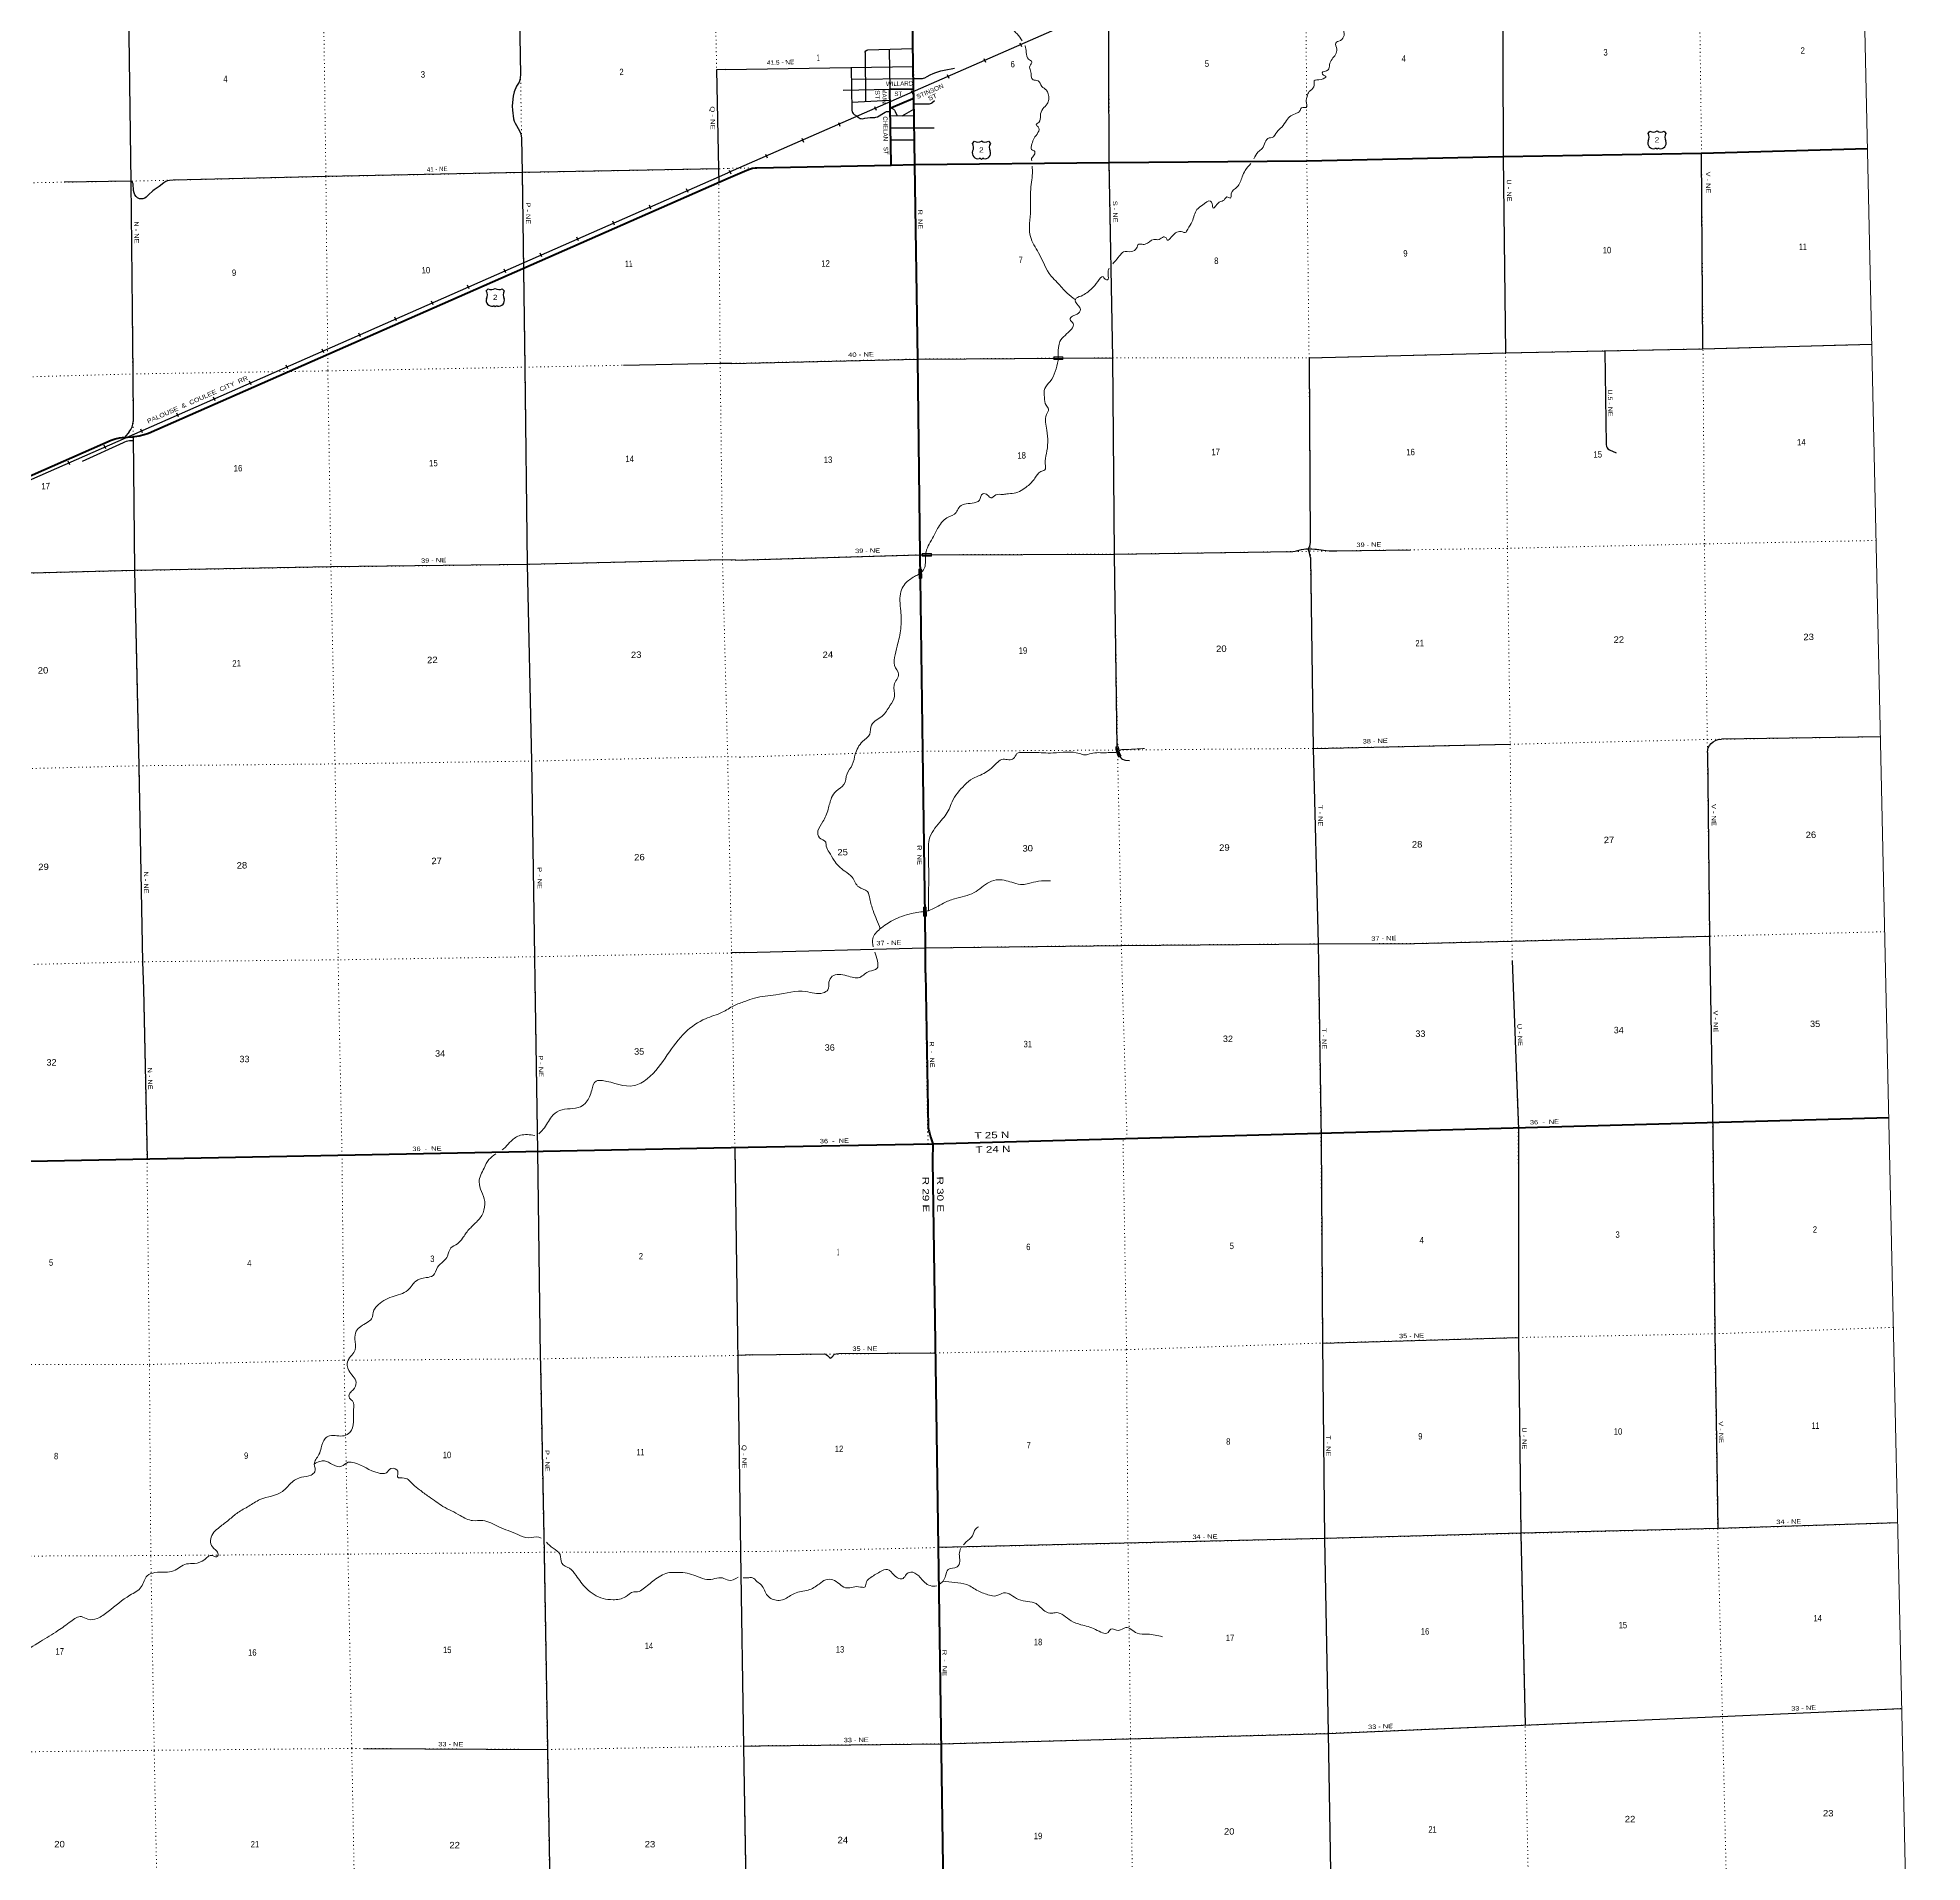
# Model space of a CAD drawing. Header units: feet. Extents: x 246606 to 497223, y 1368 to 189004.
# Drawn here: x 445989 to 497223, y 26582 to 76200 of the extents above; entities that cross this region are included whole.
import ezdxf
from ezdxf.enums import TextEntityAlignment as Align

# ---------------------------------------------------------------- set-up
doc = ezdxf.new("R2010")
doc.units = ezdxf.units.FT
doc.header["$LTSCALE"] = 70
doc.linetypes.add('DOTTED', pattern=[1.5, 0.3, -1.2])
for name, color, linetype, lineweight in [('16', 7, 'Continuous', 25), ('20', 7, 'Continuous', 70), ('26', 7, 'Continuous', 40), ('29', 7, 'Continuous', 25), ('30', 7, 'Continuous', 25), ('31', 7, 'Continuous', 13), ('34', 7, 'Continuous', 25), ('39', 7, 'Continuous', 13), ('4', 7, 'Continuous', 13), ('6', 7, 'DOTTED', 25), ('61', 7, 'Continuous', 13), ('7', 7, 'DOTTED', 13)]:
    doc.layers.add(name, color=color, linetype=linetype, lineweight=lineweight)
doc.layers.add('27', color=7, linetype='Continuous')

msp = doc.modelspace()

# ---------------------------------------------------------------- linework, layer by layer
at = {"layer": '16'}
for p, q in [((471401.06, 73326.2), (471452.37, 73384.96)), ((471644.13, 73390.93), (471643.85, 73390.73)), ((471836.22, 73385.05), (471887.61, 73326.2)), ((489767.96, 73598.57), (489819.27, 73657.33)), ((490011.03, 73663.3), (490010.75, 73663.1)), ((490203.12, 73657.42), (490254.51, 73598.57)), ((458184.59, 69315.37), (458235.9, 69374.13)), ((458427.66, 69380.1), (458427.38, 69379.9)), ((458619.75, 69374.22), (458671.14, 69315.37))]:
    msp.add_line(p, q, dxfattribs=at)
for centre, radius, start, end in [((471208.08, 73215.57), 222.05, 332.97043, 29.75871), ((471543.45, 73542.62), 182.07, 239.97227, 303.45418), ((471745.23, 73542.12), 181.52, 236.33975, 300.08743), ((471745.22, 73542.62), 182.07, 236.54582, 236.59441), ((472080.58, 73215.57), 222.05, 150.24129, 207.02957), ((489914.17, 73333.04), 151.42, 159.09177, 283.81923), ((489574.98, 73487.94), 222.05, 332.97043, 29.75871), ((489910.35, 73814.99), 182.07, 239.97227, 303.45418), ((490112.13, 73814.49), 181.52, 236.33975, 300.08743), ((490112.12, 73814.99), 182.07, 236.54582, 236.59441), ((490108.29, 73333.04), 151.42, 256.18077, 20.90823), ((490447.48, 73487.94), 222.05, 150.24129, 207.02957), ((471547.27, 73060.67), 151.42, 159.09177, 283.81923), ((471741.39, 73060.67), 151.42, 256.18077, 20.90823), ((457991.61, 69204.74), 222.05, 332.97043, 29.75871), ((458326.98, 69531.79), 182.07, 239.97227, 303.45418), ((458528.76, 69531.29), 181.52, 236.33975, 300.08743), ((458528.75, 69531.79), 182.07, 236.54582, 236.59441), ((458864.11, 69204.74), 222.05, 150.24129, 207.02957), ((458330.8, 69049.84), 151.42, 159.09177, 283.81923), ((458524.92, 69049.84), 151.42, 256.18077, 20.90823)]:
    msp.add_arc(centre, radius, start, end, dxfattribs=at)
for centre, major_axis, start_param, end_param in [((471602.61, 72861.85), (-19.56, 51.67), 4.95877769, 6.28318531), ((471686.06, 72861.85), (19.56, 51.67), 0, 1.32637542), ((489969.51, 73134.22), (-19.56, 51.67), 4.95877769, 6.28318531), ((490052.96, 73134.22), (19.56, 51.67), 0, 1.32637542), ((458386.14, 68851.02), (-19.56, 51.67), 4.95877769, 6.28318531), ((458469.59, 68851.02), (19.56, 51.67), 0, 1.32637542)]:
    msp.add_ellipse(centre, major_axis=major_axis, ratio=0.929097, start_param=start_param, end_param=end_param, dxfattribs=at)
at = {"layer": '20'}
for points in [[(469832.45, 72750.38), (475119.12, 72809.35), (480490.81, 72854.47), (485828.45, 72967.23), (491220.99, 73061.29), (495733.21, 73187.87)], [(434020.74, 59101.6), (434158.91, 59166.18), (447981.61, 65252.54), (448093.86, 65292.04), (448209.63, 65319.6), (448293.74, 65331.78), (448564.64, 65349.83), (448618.67, 65352.99), (448751.53, 65372.59), (448881.61, 65405.97), (448999.73, 65449.44), (464756.79, 72376.34)], [(464756.79, 72376.34), (465266.85, 72599.43), (465342.7, 72627.85), (465421.11, 72648.18), (465501.22, 72660.2), (465542.89, 72663.1), (469189.82, 72737.3), (469832.45, 72750.38)]]:
    msp.add_lwpolyline(points, dxfattribs=at)
at = {"layer": '26'}
for p, q in [((469804.68, 74561.7), (469800.86, 74811)), ((469832.45, 72750.38), (469804.68, 74561.7)), ((434284.09, 45427.61), (465300.51, 46028.47))]:
    msp.add_line(p, q, dxfattribs=at)
for points in [[(469800.86, 74811), (469751.28, 78045.05), (469676.93, 83386.27), (469596.48, 88729.35)], [(469161.42, 74281.65), (469152.31, 74776.75), (469151.9, 74798.8), (469176.85, 74799.27), (469773.41, 74810.48), (469800.86, 74811)], [(469161.42, 74281.65), (469184.72, 74291.79), (469777.76, 74549.98), (469804.68, 74561.7)], [(469189.82, 72737.3), (469189.29, 72766.16), (469161.42, 74281.65)], [(469986.21, 61495.31), (469977.25, 62138.4), (469911.44, 67461.71), (469832.45, 72750.38)], [(470112.51, 52308.26), (470051.66, 56795.16), (469986.21, 61495.31)], [(470126.01, 50769.06), (470124.21, 51445.82), (470112.51, 52308.26)], [(470125.99, 50769.98), (470201.09, 46561.98), (470205.89, 46517.46), (470215.56, 46481.5), (470222.73, 46451.26), (470243.18, 46385.06), (470264.42, 46312.38), (470324.21, 46117.77)], [(465300.51, 46028.47), (470291.93, 46117.88), (496312.48, 46835.33)], [(470324.21, 46117.77), (470318.03, 45668.95), (470706.76, 19064.21), (465856.44, 19087.66)]]:
    msp.add_lwpolyline(points, dxfattribs=at)
at = {"layer": '29'}
for p, q in [((469781.57, 75892.88), (468549.02, 75859.45)), ((469132.15, 75873.22), (469151.79, 74805.29)), ((464695.82, 75330.91), (469789.06, 75419.31)), ((468106.65, 75385.25), (468121.26, 74229.75)), ((468481.17, 75796.51), (468491.69, 74465.58)), ((467881.86, 74774.92), (469155.24, 74798.86)), ((468118.69, 74446.52), (469154.82, 74498.4)), ((469805.9, 74399.16), (470209.27, 74401.04)), ((469168.22, 74075.45), (469810.1, 74085.15)), ((469486.27, 74079.54), (469806.7, 74252.04)), ((469171.79, 73750.83), (470355.94, 73748.37)), ((469179.29, 73424.39), (469819.46, 73426.26)), ((491260.62, 67737.29), (491220.99, 73061.29)), ((488587.89, 67679.89), (488628.71, 65135.9)), ((480551.66, 67490.7), (480584.35, 62477.47)), ((448312.5, 65183.77), (447195.69, 64676.97)), ((448477.57, 65485.09), (448353.52, 65340.62)), ((448588.4, 65241.11), (448483.53, 65234.84)), ((488718.94, 64994.45), (488901.73, 64909.73)), ((481303.76, 62244.01), (483312.99, 62272.85)), ((480666.36, 56873.88), (486020.16, 56985.06)), ((496084.57, 57190.52), (491763.12, 57121.48)), ((465191.48, 51318.99), (464851.62, 51311.16)), ((448865.42, 50336.64), (448960.33, 45711.92)), ((480916.23, 40703.18), (486245.39, 40854.04)), ((465417.11, 40377.89), (465020.7, 40364.62)), ((465177.03, 29739.84), (465636.36, 29752.87)), ((454841.79, 29677.59), (459844.81, 29650.8))]:
    msp.add_line(p, q, dxfattribs=at)
for points in [[(458781.71, 96431.27), (458805.65, 93758.56), (458865.82, 88452.61), (458969.75, 83097.51), (459071.53, 77814.95), (459112.32, 75186.72)], [(475408.5, 56650.98), (475370.92, 56726.26), (475352.2, 56780.19), (475340.22, 56834.88), (475336.48, 56918.78), (475259.02, 62154.9), (475214.98, 67492.9), (475119.12, 72809.35), (475100.39, 78105.69), (475029.74, 83459.11), (474903.56, 88778.79), (474800.1, 94153.51), (474786.71, 96757.72)], [(448190.45, 93543.17), (448274.71, 88239.94), (448359.51, 82918.57), (448448.21, 77601.35), (448524.9, 72281.76), (448572.62, 67056.11), (448581.57, 65761.13)], [(485765.99, 81390.51), (485810.88, 78370.46), (485828.45, 72967.23), (485894.69, 67627.8)], [(468481.17, 75796.51), (468486.97, 75819.1), (468506.31, 75841.67), (468526.72, 75856.72), (468549.02, 75859.45)], [(464695.82, 75330.91), (464444.83, 75326.21), (464499.25, 72633.38), (464502.07, 72265.85)], [(470039.42, 75093.24), (470074.29, 75096.77), (470102.76, 75104.3), (470173.66, 75147.29), (470247.26, 75188.14), (470332.66, 75226.84), (470404.11, 75255.85), (470487.37, 75282.73), (470540.55, 75296.7), (470633.48, 75312.83), (470912.8, 75368.72)], [(459112.32, 75186.72), (459095.52, 75049.39), (459075.85, 74992.15), (459009.71, 74884.82), (458943.56, 74723.83), (458914.96, 74609.34), (458902.45, 74527.06), (458889.93, 74333.87), (458895.3, 74226.54), (458922.11, 73990.42), (458939.99, 73933.18), (458966.8, 73875.94), (459088.37, 73668.44), (459118.76, 73582.58), (459141.16, 73469.45)], [(468112.23, 75069.08), (469804.16, 75088.54), (470039.42, 75093.24)], [(469191.93, 74294.33), (469256.2, 74252.99), (469279.3, 74229.34), (469301.32, 74194.95), (469358.12, 74078.17)], [(470209.27, 74401.04), (470237.06, 74405.63), (470256.4, 74407.77), (470284.33, 74417.45), (470298.3, 74427.12), (470372.43, 74495.92)], [(468121.26, 74229.75), (468127.63, 74188.48), (468137.3, 74163.76), (468159.86, 74136.89), (468187.79, 74113.24), (468245.81, 74077.77), (468293.08, 74036.92), (468345.72, 74006.83), (468376.87, 73999.3), (468409.1, 73997.15), (468476.79, 74008.98), (468544.47, 74021.88), (468622.9, 74026.18), (468701.32, 74027.25), (468747.52, 74031.55), (468774.38, 74036.92), (468817.35, 74050.9), (468866.77, 74076.69), (468938.75, 74119.69), (469028.99, 74177.73), (469064.45, 74189.56), (469091.31, 74192.78), (469161.04, 74196.06)], [(459141.16, 73469.45), (459159.17, 72534), (459231.05, 67240.49), (459296.97, 61876.22), (459412.8, 56527.52), (459491.5, 51207.99), (459502.98, 50550.96)], [(448546.28, 72276.62), (448524.36, 72299.89), (446703.97, 72269.23)], [(449668.58, 72325.29), (449575.17, 72319.69), (449520.65, 72305.37), (449475.06, 72287.49), (449416.96, 72251.71), (449288.25, 72151.54), (449158.64, 72065.68), (449120.21, 72037.05), (449002.22, 71929.73), (448933.39, 71863.54), (448898.53, 71840.29), (448849.37, 71818.82), (448802, 71815.24), (448758.19, 71822.4), (448701.89, 71847.44), (448661.66, 71885.01), (448630.38, 71929.73), (448608.03, 71978.02), (448594.62, 72040.63), (448580.32, 72230.25), (448568.7, 72262.44), (448561.55, 72271.39), (448524.36, 72299.89)], [(464499.22, 72634.56), (459159.17, 72534), (453833.56, 72421.75), (449668.58, 72325.29)], [(480551.66, 67490.7), (485894.69, 67627.8), (491260.62, 67737.29), (495851.03, 67862.72)], [(464860.65, 67343.37), (464542.86, 67342.25), (461912.32, 67290)], [(464860.65, 67343.37), (469911.44, 67461.71), (473864.56, 67484.96), (475214.98, 67492.9)], [(448586.92, 65351.78), (448619.89, 61709.45), (448734.76, 56392.99), (448841.7, 51072.26), (448865.42, 50336.64)], [(488628.71, 65135.9), (488638.74, 65083.11), (488653.63, 65047.71), (488675.98, 65023.49), (488718.94, 64994.45)], [(464971.07, 61992.47), (464606.05, 62002.1), (459296.97, 61876.22), (453960, 61808.01), (448619.89, 61709.45), (443309.03, 61575.45), (438002.6, 61496.02)], [(464971.07, 61992.47), (469979.27, 62138.46), (470286.82, 62139.42)], [(470286.82, 62139.42), (475259.02, 62154.9), (480112.71, 62225.63)], [(480112.71, 62225.63), (480176.6, 62235.54), (480213.83, 62242.99), (480349.74, 62282.12), (480407.45, 62295.16), (480459.58, 62298.88), (480625.28, 62298.88), (480709.06, 62293.3), (480751.88, 62287.71), (480943.64, 62261.62), (481100.03, 62250.45), (481303.76, 62244.01)], [(480584.35, 62477.47), (480576.87, 62419.98), (480561.98, 62371.54), (480524.74, 62298.88)], [(480586.47, 62065.62), (480576.87, 62142.39), (480565.7, 62192.69), (480524.74, 62298.88)], [(480586.47, 62065.62), (480666.36, 56873.88), (480800.54, 51556.44), (480806.26, 50994.96)], [(491380.77, 56761.47), (491391.36, 56841.27), (491403.46, 56891.58), (491436.04, 56951.19), (491485.37, 57010.81), (491532.85, 57053.65), (491600.8, 57092.78), (491646.42, 57107.68), (491674.35, 57113.27), (491763.12, 57121.48)], [(475408.5, 56650.98), (475433.79, 56618.64), (475454.27, 56601.88), (475480.33, 56583.25), (475523.15, 56564.62), (475560.39, 56553.44), (475668.4, 56543.25)], [(491380.77, 56761.47), (491435.91, 51766.77), (491451.15, 51225.43)], [(465191.48, 51318.99), (470118.17, 51445.66), (475454.87, 51518.07), (480800.54, 51556.44), (483420.17, 51568.15), (486066.53, 51635.02), (491435.91, 51766.77)], [(480806.26, 50994.96), (480876.1, 46240.68), (480916.27, 40697.07), (480975.16, 35379.61), (481071.39, 30093.21), (481159.69, 24717.95), (481287.81, 19438.31), (481382.55, 14129.71), (481584.39, 8611.88), (481640.08, 5134.13)], [(486077.37, 51106.77), (486244.52, 46510.16), (486241.39, 46311.93)], [(491451.15, 51225.43), (491528.17, 46399.58), (491583.14, 40993.35), (491660.61, 35656.09)], [(459502.98, 50550.96), (459577.76, 45923.62), (459647.63, 40327.26), (459658.45, 40122.81), (459758.06, 34989.06), (459844.74, 29654.92), (459939.19, 24343.04), (460053.32, 19063.61), (460157.86, 13745.76), (460270.56, 8413.86), (460366.79, 4689.75)], [(486241.39, 46311.93), (486245.39, 40858.21), (486306.81, 35518.64), (486425.63, 30311.71)], [(464939.94, 46021.49), (465097.01, 35019.65), (465177.24, 29725.81), (465265.99, 24385.64), (465369.84, 19089.45)], [(465417.11, 40377.89), (467380.4, 40409.38), (467423.02, 40392.74), (467459.67, 40360.76), (467511.28, 40308.62), (467541.33, 40296.07), (467553.32, 40304.42), (467574.8, 40321), (467651.13, 40397.28), (467692.02, 40413.77), (467766.89, 40415.98), (470394.52, 40433.92)], [(496555.08, 35813.63), (491666.53, 35656.28), (486304.57, 35528.66), (480971.01, 35385.56), (470471.85, 35141.4)], [(465636.36, 29752.87), (470550.59, 29804.22), (481073.53, 30087.21), (486795.13, 30328.12), (496656.69, 30766.16)]]:
    msp.add_lwpolyline(points, dxfattribs=at)
for centre, radius, start, end in [((448136.94, 65771.04), 444.74, 319.98776, 358.72374), ((448507.39, 64843.01), 392.55, 93.48419, 119.76611)]:
    msp.add_arc(centre, radius, start, end, dxfattribs=at)
at = {"layer": '29', "linetype": 'DOTTED', "lineweight": 100}
msp.add_arc((475794.82, 56900.32), 460.62, 169.93292, 212.58433, dxfattribs=at)
at = {"layer": '31'}
for p, q in [((473611.59, 67522.22), (473861.6, 67522.61)), ((473861.6, 67522.61), (473861.71, 67447.62)), ((470033.94, 62176.5), (470283.94, 62177.72)), ((470283.94, 62177.72), (470284.3, 62102.72)), ((475300.19, 56919.68), (475375.15, 56918.57)), ((475307.94, 56911.56), (475366.91, 56910.69)), ((475441.76, 56673.47), (475377.62, 56632.99)), ((475430.74, 56675.97), (475380.15, 56644.04))]:
    msp.add_line(p, q, dxfattribs=at)
for points in [[(473861.71, 67447.62), (473611.71, 67447.22), (473611.59, 67522.22)], [(470284.3, 62102.72), (470034.3, 62101.5), (470033.94, 62176.5)]]:
    msp.add_lwpolyline(points, dxfattribs=at)
for points in [[(473619.69, 67455.22), (473619.59, 67514.23), (473853.61, 67514.6), (473853.7, 67455.6)], [(470042.25, 62109.53), (470041.97, 62168.54), (470275.98, 62169.68), (470276.26, 62110.67)]]:
    msp.add_lwpolyline(points, close=True, dxfattribs=at)
for centre, radius, start, end in [((475797.93, 56900.32), 498.12, 177.77218, 212.45672), ((475797.93, 56900.32), 490.12, 178.68512, 211.52575), ((475797.94, 56901.87), 431.12, 178.82728, 211.59936), ((475797.94, 56901.87), 423.12, 177.73792, 212.66975)]:
    msp.add_arc(centre, radius, start, end, dxfattribs=at)
at = {"layer": '34', "lineweight": 13}
for p, q in [((486925.45, 82246.06), (464751.47, 72522.5)), ((434397.74, 59164.38), (464751.5, 72521.82))]:
    msp.add_line(p, q, dxfattribs=at)
at = {"layer": '34'}
for p, q in [((472688.69, 76064.34), (472733.11, 75963.04)), ((471707.79, 75631.35), (471752.21, 75530.05)), ((470712.36, 75197.69), (470756.78, 75096.39)), ((468736.03, 74331.04), (468780.45, 74229.75)), ((469731.46, 74764.7), (469775.88, 74663.4)), ((467755.13, 73898.06), (467799.55, 73796.76)), ((466759.69, 73464.4), (466804.11, 73363.1)), ((465778.79, 73031.41), (465823.21, 72930.11)), ((464783.36, 72597.75), (464827.78, 72496.45)), ((463669.56, 71986.94), (463625.01, 72088.18)), ((462661.61, 71540.84), (462617.06, 71642.08)), ((460686.4, 70671.63), (460641.85, 70772.88)), ((461666.74, 71105.89), (461622.19, 71207.13)), ((459691.53, 70236.68), (459646.98, 70337.93)), ((458711.19, 69802.43), (458666.64, 69903.67)), ((457716.32, 69367.48), (457671.77, 69468.72)), ((456735.99, 68933.22), (456691.43, 69034.46)), ((454760.78, 68064.01), (454716.23, 68165.25)), ((455741.12, 68498.27), (455696.57, 68599.51)), ((453765.91, 67629.06), (453721.36, 67730.3)), ((452785.57, 67194.81), (452741.02, 67296.05)), ((451790.7, 66759.86), (451746.15, 66861.1)), ((450810.37, 66325.6), (450765.81, 66426.84)), ((449815.5, 65890.65), (449770.94, 65991.89)), ((447840.29, 65021.44), (447795.74, 65122.68)), ((448835.16, 65456.39), (448790.61, 65557.63)), ((446859.95, 64587.18), (446815.4, 64688.42))]:
    msp.add_line(p, q, dxfattribs=at)
for points in [[(486925.89, 82245.05), (464753.74, 72524.01)], [(434023.54, 58956.12), (434191.42, 59057.61), (434224.09, 59076.77), (434257.03, 59095.07), (434290.3, 59112.81), (434323.96, 59130.29), (434357.9, 59146.93), (434391.96, 59162.89), (434397.28, 59165.38), (464753.74, 72524.01)]]:
    msp.add_lwpolyline(points, dxfattribs=at)
at = {"layer": '39'}
msp.add_line((470527.38, 34154.87), (470601.13, 34231.38), dxfattribs=at)
for points in [[(472752.76, 76112.14), (472719.63, 76170.77), (472573.91, 76344.3), (472494.31, 76457.1), (472508.68, 76673.23), (472510.23, 76766.02), (472484.9, 76884.31), (472511.66, 77014.07), (472400.99, 77158.29), (472288.56, 77443.61), (472214.01, 77518.24), (472210.83, 77637.11), (472286.7, 77814.56), (472267.37, 77998.33)], [(479053.33, 72910.27), (479164.38, 73093.15), (479278.71, 73188.96), (479462.53, 73474.16), (479544.89, 73484.43), (479675.89, 73635.13), (479811.4, 73767.8), (479939.57, 73948.67), (480053.14, 74072.69), (480212.37, 74147.53), (480295.66, 74198.15), (480347.61, 74290.28), (480476.17, 74305.82), (480475.89, 74467.11), (480498.46, 74602.81), (480553.41, 74733.33), (480680.92, 74863.77), (480694.79, 75023.43), (480881.06, 75066.73), (481011.93, 75146.86), (480942.48, 75181.29), (480904.62, 75240.77), (481069.67, 75323.82), (481110.31, 75462.02), (481178.71, 75617.09), (481304.51, 75886.62), (481275.82, 76055.22), (481402.88, 76127.18), (481502.14, 76258.88), (481486.57, 76464.13), (481620.54, 76729.83), (481650.84, 76877.84), (481566.56, 77014.7), (481516.47, 77154.5), (481534.17, 77171.11), (481625.11, 77161.45), (481625.13, 77236.05), (481536, 77328.43), (481535.95, 77556.27), (481678.53, 77650.82), (481676.05, 77743.51), (481645.59, 77827.38), (481740.91, 77880.34), (481752.37, 77979.44), (481818.54, 78142.52), (481870.63, 78207.46)], [(473014.05, 72853.54), (473010.34, 72912.14), (473082.16, 73014.88), (473093.89, 73103.92), (473009.86, 73156.1), (473017.74, 73313.59), (473076.18, 73464.36), (473186.81, 73773.8), (473136.75, 73836.98), (473203.66, 73897.25), (473247.09, 74081.9), (473314.8, 74263.16), (473432.07, 74399.38), (473473.2, 74519.44), (473456.97, 74674.26), (473409.97, 74773.82), (473286.27, 74877.37), (473187.58, 75025.95), (473047.76, 75054.46), (472982.78, 75298.71), (472959.19, 75427.12), (473014.41, 75547.57), (472928, 75613.81), (472862.52, 75801.58), (472829.63, 75976.12), (472827, 75980.77)], [(475988.69, 70588.5), (476099.73, 70581.39), (476329.95, 70714.59), (476479.14, 70712.54), (476594.16, 70782.16), (476663.39, 70755.78), (476697.23, 70696.2), (476803.88, 70777.69), (476959.53, 70910.91), (477110.46, 70918.98), (477185.46, 70902.85), (477253.52, 70995.4), (477370.98, 71200.18), (477503.33, 71526.34), (477657.23, 71649.42), (477868.01, 71755.88), (477914.31, 71682.52), (477943.56, 71568.37), (478108.63, 71726.04), (478249.95, 71792.33), (478314.41, 71868.66), (478411.94, 71839.01), (478435.16, 71950.53), (478599.37, 72140.43), (478734.97, 72420.3), (478817.04, 72591.87), (478971.34, 72774.79)], [(474197.19, 69079.98), (473972.83, 69252.12), (473707.07, 69543.41), (473543.28, 69714.44), (473199.84, 70348.44), (472974.29, 70794.05), (472949.16, 71055.5), (472977.83, 71415.17), (472986.28, 72078.76), (473031.26, 72582.03), (473023.25, 72708.4)], [(475215.56, 70050.67), (475297.22, 70144.53), (475424.13, 70297.14), (475504.65, 70375.92), (475722.15, 70381.74), (475860.76, 70474.17), (475920.33, 70582.64), (475988.69, 70588.5)], [(473732.21, 67445.9), (473742.2, 67778.07), (473780.18, 67940.39), (474089.64, 68275.32), (474138.02, 68425.83), (474054.5, 68534.49), (474122.45, 68631.07), (474246.02, 68682.77), (474337.28, 68812.25), (474204.9, 69014.36), (474199.1, 69080.75), (474353.76, 69175.62), (474506.56, 69264.4), (474806.82, 69566.83), (474950.33, 69701.73), (475008.55, 69634.74), (475071.58, 69614.25), (475088.26, 69762.22), (475088.26, 69841.64), (475114.51, 69935.58)], [(470129.51, 62097.27), (470140.04, 62217.87), (470227.43, 62429.4), (470454.02, 62848.82), (470706.11, 63143.9), (470962.18, 63289.89), (471027.31, 63416.65), (471390.72, 63543.33), (471590.06, 63625.29), (471680.18, 63797.07), (471814.12, 63762.35), (471898.85, 63683.97), (472035.71, 63766.27), (472214.73, 63779.13), (472333.22, 63794.41), (472534.24, 63813.9), (472891.94, 64002.94), (473095.73, 64220.11), (473258.08, 64403.91), (473365.76, 64447.12), (473377.39, 64614.79), (473412.36, 64889.94), (473421.56, 65525.33), (473416.12, 65954.66), (473466.62, 66101.18), (473403.34, 66206.35), (473359.31, 66420.92), (473367.05, 66659.05), (473509.05, 66850.37), (473727.52, 67422.8), (473732.21, 67445.9)], [(469942.64, 61608.72), (470099.55, 61780.28), (470118.24, 61872.16), (470127.58, 62074.6), (470129.64, 62098.34)], [(468895.97, 51969.61), (468700.34, 52464.22), (468609.15, 52784.39), (468545.51, 52978.27), (468308.35, 53104.99), (468132.01, 53368.43), (467932.13, 53532.45), (467638.02, 53829.03), (467507.18, 54049.34), (467426.29, 54210.49), (467411.13, 54325.01), (467238.62, 54445.4), (467201.49, 54627.89), (467335.78, 54881.51), (467477.93, 55218.01), (467572.23, 55535.08), (467696.49, 55711.81), (467905.38, 55888.8), (467992.22, 56183.49), (468134.83, 56427.25), (468215.79, 56715.73), (468412.21, 57057.72), (468606.36, 57258.5), (468658.13, 57507.89), (468947.87, 57751.57), (469157.88, 58037.46), (469284.22, 58286.83), (469269.93, 58594.95), (469391, 58890.55), (469283.84, 59129.64), (469298.18, 59422.39), (469374.52, 59732.93), (469457.15, 60184.78), (469445.91, 60680.49), (469428.4, 60958.27), (469470.7, 61185.23), (469572.96, 61355.32), (469823.82, 61545.53), (469945.4, 61610.54)], [(470201.54, 52461.64), (470207.76, 52943.61), (470212.01, 53512.88), (470202.98, 54151.8), (470226.72, 54394.4), (470516.3, 54869.94), (470766.93, 55219.43), (470846.29, 55417.13), (471188.77, 55873.93), (471409.69, 56053.25), (471620.79, 56147.62), (471953.36, 56372.28), (472232.04, 56577.34), (472389.55, 56565.43), (472517.69, 56597.09), (472610.79, 56732.67), (472765.11, 56765.03), (473073.45, 56765.22), (473591.83, 56748.87), (474311.71, 56733.88), (474457.84, 56695.45), (474624.03, 56736.2), (475042.7, 56755.48), (475225.91, 56762.4), (475298.52, 56760.31), (475385.99, 56807.04)], [(475385.99, 56807.04), (475433.63, 56832.49), (475568.29, 56846.18), (475880.34, 56858.57), (476081.57, 56870.01)], [(470147.82, 52444.51), (470201.88, 52460.09), (470617.55, 52666.81), (470910.69, 52783.54), (471446.26, 52953.15), (471863.92, 53236.54), (472108.05, 53301.55), (472523.48, 53215.9), (472766.45, 53174.02), (472925.06, 53196.42), (473195.37, 53262.13), (473521.52, 53274.9)], [(468702.65, 51479), (468688.43, 51703.76), (468887.06, 51963.13), (469241.46, 52200.47), (469740.46, 52381.19), (470147.82, 52444.51)], [(468467.95, 50737.31), (468601.44, 50812.23), (468803.06, 50884.17), (468819.61, 51094.31), (468744.69, 51335.73)], [(468467.95, 50737.31), (468336.7, 50647.78), (467985.72, 50692.76), (467589.53, 50675.33), (467500.57, 50512.2), (467470.19, 50311.66), (467340.04, 50225.43), (466870.81, 50259.14), (466055.26, 50176.57), (465477.21, 50085.57), (465216.93, 49992.01)], [(465216.93, 49992.01), (464915.77, 49875.72), (464597.32, 49697.71), (464144.21, 49523.89), (463595.95, 49152.96), (463103.97, 48538.58), (462558.36, 47887.13), (462203.83, 47704.59), (461339.79, 47839.92), (461167.24, 47827.43), (461048.86, 47577.52), (460901.63, 47250.52), (460746.96, 47129.28), (460174.18, 47024.44), (459959.99, 46857.97), (459732.63, 46517.74), (459615.03, 46395.75)], [(459500.53, 46351.32), (459112.66, 46351.69), (458856.16, 46192.71), (458708.16, 46033.22), (458614.61, 45958.02)], [(458440.83, 45844.29), (458253.85, 45689.83), (458123.05, 45461.96), (457990.75, 45082.68), (458140.17, 44553.92), (458095.1, 44244.48), (457920.48, 43993.79), (457708.98, 43786.99), (457536.14, 43550.46), (457401.96, 43405.28), (457219.1, 43287.69), (457130.34, 43068.48), (457016.21, 42925.6), (456858.23, 42761.93), (456735.36, 42540.22), (456553.54, 42481.18), (456255.94, 42378.14), (456169.28, 42274), (456048.99, 42139.12), (455622.09, 41959.6), (455208.48, 41705.59), (455129.96, 41595.51), (455063.53, 41362.47), (454946.64, 41263.96), (454649.35, 41021.66), (454614.75, 40807.23), (454619.49, 40522.7), (454527.55, 40374.08), (454417.7, 40215.12), (454444.05, 39959.15), (454642.36, 39630.89), (454569.3, 39434.09), (454478.4, 39344.02), (454452.06, 39236.68), (454546.29, 39126.98), (454576.19, 38899.31), (454569.85, 38556.1), (454472.19, 38268.13), (454322.94, 38183.3), (453923.28, 38177.75), (453805.89, 38109.51), (453697.59, 37857.72), (453634.44, 37669.13), (453548.25, 37536.74), (453500.21, 37413.35)], [(453500.21, 37413.35), (453519.65, 37203.31), (453422.72, 37113.15), (453162.57, 37053.02), (452871.94, 36893.57), (452644.67, 36668.39), (452029.65, 36445.89), (451727.27, 36268.1), (451430.88, 36092.42), (451185.1, 35893.22), (450931.25, 35695.93), (450691.43, 35379.75), (450712.53, 35198.38), (450857.78, 35040.95), (450891.69, 34934.45), (450852.26, 34889.49), (450731.12, 34926.16), (450527.98, 34820.4), (450254.65, 34707.61), (450033.9, 34694.45), (449679.47, 34505.85), (449467.05, 34474.64), (449169.98, 34460.42), (448968.48, 34376.88), (448804.75, 34075.88), (448497.21, 33845.55), (447905.97, 33401.36), (447605.76, 33213.51), (447349, 33191.78), (447175.03, 33264.04), (446893.94, 33135), (446536.56, 32881.77), (446061.43, 32582.5), (445491.78, 32289.99), (444974.66, 32220.23), (444299.18, 32251.21), (443951.53, 32137.38), (443525.17, 31925.58), (443339.41, 31741.35), (443350.8, 31539.67), (443410.4, 31217.55), (443403.85, 31007.55), (443237.53, 30861.93), (442891.19, 30790.51), (442707.5, 30602.27), (442684.68, 30404.15), (442634.39, 30167.3), (442559.38, 30087.54), (442587.64, 29837.65), (442520.61, 29640.93), (442239.79, 29253.53), (441879.55, 28810.54), (441189.05, 28054.14), (440918.88, 27630.56), (440621.46, 27275.22), (440165, 27060.98), (439849.06, 26973.84), (439665.53, 26896.61), (439511.99, 26827.87)], [(459674.14, 35397.53), (459611.85, 35427.02), (459330.98, 35404.95), (459042.18, 35497.82), (458522.4, 35708.58), (458085.71, 35876.1), (457812.54, 35874.32), (457476.83, 36008.92), (457241.61, 36140.88), (457006.59, 36260.74), (456825.66, 36389.42), (456618.49, 36525.81), (456370.28, 36714.11), (456195.11, 36859.02), (455955.2, 37031.28), (455769.9, 37061), (455781.37, 37216.58), (455593.35, 37288.64), (455466.63, 37177.89), (455243.73, 37172.77), (454600.41, 37444.39), (454427.38, 37460.15), (454248.41, 37350.69), (454000.48, 37401.74), (453785.98, 37495.64), (453659.62, 37483.79), (453500.24, 37413.04)], [(471157.86, 35217.42), (471233.66, 35293.46), (471397.69, 35459.28), (471484.83, 35643.2), (471567.36, 35707.97)], [(465030.48, 34332.77), (464770, 34251.34), (464602.2, 34315.62), (464399.62, 34296.65), (464183.02, 34275.48), (463940.74, 34348.81), (463468.74, 34465.37), (463334.14, 34465.52), (463115.43, 34450.37), (462751.06, 34255.58), (462447.71, 34015.21), (462296.38, 33934.39), (462195.93, 33935.01), (461967.15, 33800.64), (461628.95, 33723.27), (461357.21, 33755.83), (460906.72, 34028.1), (460623.56, 34385.46), (460443.6, 34576.73), (460234.35, 34717.12), (460192.3, 34950.67), (459998.55, 35125.6), (459819.7, 35289.07)], [(470601.13, 34231.38), (470669.29, 34376.45), (470742.83, 34543.86), (470981.83, 34618.91), (471059.97, 34766.27), (471042.22, 34963.49), (471079.64, 35115.48)], [(465541.84, 34214.67), (465417.73, 34318.88), (465321.26, 34321.57), (465208.89, 34313.96), (465164.3, 34317.17)], [(465541.84, 34214.67), (465662.57, 34120.02), (465827.58, 33833.99), (466106.64, 33704.36), (466272.68, 33731.04), (466563.33, 33896.25), (466932.62, 33982.89), (467235.26, 34150.45), (467410.84, 34264.13), (467605.74, 34265.37), (467945.6, 34048.61), (468306.54, 34076.53), (468481.47, 34073.19), (468521.64, 34213.47), (468609.33, 34308.64), (468879.72, 34479.36), (469090.78, 34547.6), (469272.26, 34387.09), (469517.86, 34302.95), (469597.28, 34405.96), (469721.93, 34473.89), (469942.01, 34368.89), (470173.66, 34141.14), (470341.91, 34091.22), (470427.81, 34098.8)], [(470600.51, 34230.74), (470919.92, 34187.54), (471247.03, 34133.85), (471553.43, 33962.59), (471862.21, 33847.89), (472035.66, 33826.35), (472248.26, 33910.78), (472651.33, 33732.05), (473130.97, 33615.91), (473363.88, 33414.42), (473554.45, 33357.03), (473676.59, 33372.44), (474080.89, 33151.38), (474351.28, 33043.7), (474748.94, 32913.24), (475086.85, 32833.62), (475166.68, 32922.52), (475372.62, 32889.76), (475567.37, 32965.63), (475875.25, 32812.57), (476161.45, 32784), (476567.29, 32718.31)]]:
    msp.add_spline(points, degree=3, dxfattribs=at)
at = {"layer": '4'}
msp.add_lwpolyline([(246606.45, 184933.96), (277430.77, 185294.38), (308254.57, 185697.19), (339077.78, 186142.4), (369900.35, 186630.01), (400722.22, 187160.02), (431543.33, 187732.43), (462363.63, 188347.22), (493183.04, 189004.41), (497222.97, 5471.78), (466151.09, 4809.2), (435078.34, 4189.37), (404004.75, 3612.28), (372930.4, 3077.93), (341855.35, 2586.32), (310779.64, 2137.47), (279703.36, 1731.35), (248626.54, 1367.98)], close=True, dxfattribs=at)
at = {"layer": '6'}
msp.add_line((470195.94, 46116.24), (470125.99, 50769.98), dxfattribs=at)
for points in [[(469791.75, 75405.47), (469832.45, 72750.38), (469911.44, 67461.71), (469977.25, 62138.4), (469982.66, 61749.94)], [(469986.2, 61496.06), (470051.66, 56795.16), (470109.08, 52561.3)], [(470112.54, 52305.93), (470124.21, 51445.82), (470126.01, 50769.06)], [(465300.51, 46028.47), (470167.68, 46115.91), (470300.27, 46117.48), (475492.74, 46258.69), (475581.76, 46265.91), (480871.09, 46411.59), (486240.93, 46557.23), (491519.34, 46704.09), (496312.48, 46835.33)], [(470946.51, 4908.68), (470888.16, 8353.44), (470795.32, 13866.35), (470703.9, 19067.08), (470627.23, 24507.18), (470548.71, 29804.34), (470471.85, 35141.4), (470394.52, 40433.92), (470324.21, 46117.77)], [(434284.09, 45427.61), (438330.29, 45505.99), (438534, 45509.94), (443620.16, 45610.33), (443724.73, 45611.53), (448960.33, 45711.92), (454268.27, 45816), (459567.84, 45918.01), (464939.94, 46021.49), (465300.51, 46028.47)]]:
    msp.add_lwpolyline(points, dxfattribs=at)
at = {"layer": '61'}
for p, q in [((470022.85, 61498.55), (469947.86, 61497.56)), ((470019.56, 61748.52), (470022.85, 61498.55)), ((470147.51, 52310.24), (470072.51, 52309.34)), ((470144.49, 52560.22), (470147.51, 52310.24))]:
    msp.add_line(p, q, dxfattribs=at)
for points in [[(469947.86, 61497.56), (469944.57, 61747.54), (470019.56, 61748.52)], [(470072.51, 52309.34), (470069.49, 52559.32), (470144.49, 52560.22)]]:
    msp.add_lwpolyline(points, dxfattribs=at)
for points in [[(469955.74, 61505.66), (469952.67, 61739.64), (470011.67, 61740.41), (470014.74, 61506.43)], [(470080.4, 52317.43), (470077.58, 52551.42), (470136.59, 52552.12), (470139.41, 52318.13)]]:
    msp.add_lwpolyline(points, close=True, dxfattribs=at)
at = {"layer": '7'}
msp.add_line((475603.4, 46265.8), (475464.42, 50883.15), dxfattribs=at)
for points in [[(480806.26, 50994.96), (480800.54, 51556.44), (480666.36, 56873.88), (480585.48, 62233.08), (480551.66, 67490.7), (480490.81, 72854.47), (480463.36, 78279.34), (480418.85, 83530.91), (480258.78, 88912.18), (480154.45, 94139.96), (480121.71, 96872.95)], [(491451.15, 51225.43), (491435.91, 51766.77), (491377.45, 57116.49), (491299.66, 62435.44), (491260.62, 67737.29), (491220.99, 73061.29), (491150.96, 78467.15), (491039.85, 83750.94), (490938.8, 89186.21), (490855.62, 94480.83), (490812.23, 97105.7)], [(453461.23, 96323.41), (453489.94, 93652.65), (453575.92, 88359.54), (453667.35, 83018.2), (453751.73, 77710.94), (453823.44, 72423.47), (453876.91, 67139.51), (453960, 61808.01), (454072.04, 56451.13), (454157.01, 51123.72), (454167.67, 50442.84)], [(459502.98, 50550.96), (459495.88, 51196.02), (459412.8, 56527.52), (459296.97, 61876.22), (459231.05, 67240.49), (459159.17, 72534), (459071.53, 77814.95), (458969.75, 83097.51), (458865.82, 88452.61), (458806.28, 93832.91), (458781.71, 96431.27)], [(464114.28, 96540.65), (464119.82, 93916.86), (464213.74, 88559.45), (464294.22, 83248.04), (464395.06, 77929.15), (464499.22, 72634.56), (464542.86, 67342.25), (464606.05, 62002.1), (464746.1, 56652.09), (464851.62, 51311.16), (464860.69, 50660.8)], [(474786.71, 96757.72), (474800.1, 94153.51), (474903.35, 88786.84), (475029.74, 83459.11), (475100.39, 78105.69), (475119.12, 72809.35), (475214.98, 67492.9), (475259.02, 62154.9), (475343.56, 56921.27)], [(448865.42, 50336.64), (448841.7, 51072.26), (448736.53, 56401.11), (448619.89, 61709.45), (448572.62, 67056.11), (448524.36, 72299.89), (448448.21, 77601.35), (448361.22, 82928.7), (448274.71, 88239.94), (448190.45, 93543.17), (448141.83, 96216.82)], [(485765.99, 81390.51), (485810.88, 78370.46), (485828.45, 72967.23), (485894.69, 67627.8), (485944.12, 62314.14), (486020.16, 56985.06), (486066.53, 51635.02), (486077.37, 51106.77)], [(495730.19, 73187.78), (491220.99, 73061.29), (485828.45, 72967.23), (480490.81, 72854.47), (475119.12, 72809.35), (469832.45, 72750.38), (464751.24, 72645.29)], [(464751.24, 72645.29), (464499.22, 72634.56), (459159.17, 72534), (453823.44, 72423.47), (448524.36, 72299.89), (443208.05, 72214.13), (437843.43, 72126.97), (433771.27, 72054.13)], [(473866.12, 67484.97), (475214.98, 67492.9), (480551.66, 67490.7), (485894.69, 67627.8), (491260.62, 67737.29), (495851.03, 67862.72)], [(433873.98, 66721.07), (437899.99, 66806.79), (443234, 66907.19), (448572.62, 67056.11), (453876.91, 67139.51), (459231.05, 67240.49), (464542.86, 67342.25), (464860.65, 67343.37)], [(464860.65, 67343.37), (469911.44, 67461.71), (473609.18, 67483.46)], [(495967.22, 62527.2), (491299.66, 62435.44), (485944.12, 62314.14), (480585.48, 62233.08), (475259.02, 62154.9), (470285.26, 62139.36)], [(464971.07, 61992.47), (464606.05, 62002.1), (459296.97, 61876.22), (453960, 61808.01), (448619.89, 61709.45), (443307.02, 61575.39), (438002.6, 61496.02), (433975.87, 61431.34)], [(470031.43, 62138.57), (469977.25, 62138.4), (464971.07, 61992.47)], [(475382.95, 56828.43), (480666.36, 56873.88), (486020.16, 56985.06), (491377.45, 57116.49), (496084.57, 57190.52)], [(434078.95, 56078.9), (438087.64, 56166.6), (443419.7, 56264.92), (448736.53, 56401.11), (454072.04, 56451.13), (459412.8, 56527.52), (464746.1, 56652.09), (465081.59, 56636.89)], [(465081.59, 56636.89), (470051.66, 56795.16), (475301.96, 56827.83)], [(475348.05, 56681.46), (475452.8, 51520.03), (475464.42, 50883.15)], [(496201.93, 51888.7), (491435.91, 51766.77), (486066.53, 51635.02), (483420.17, 51568.15)], [(465191.33, 51318.99), (464851.62, 51311.16), (459491.5, 51207.99), (454157.01, 51123.72), (448841.7, 51072.26), (443558.91, 50943.11), (438216.67, 50848.53), (434181.56, 50751.53)], [(483420.17, 51568.15), (480800.54, 51556.44), (475452.8, 51520.03), (470124.21, 51445.82), (465191.33, 51318.99)], [(480806.26, 50994.96), (480873.49, 46407.98), (480916.23, 40703.18), (480976.92, 35385.46), (481074.36, 30087.23), (481158.57, 24737.25), (481288.48, 19448.65), (481387.13, 14116.73), (481585.91, 8609.62), (481640.08, 5134.13)], [(486936.5, 5247.7), (486890.09, 8795.42), (486714.87, 14304.48), (486602.34, 19600.58), (486535.91, 24896.32), (486425.63, 30311.71), (486307.11, 35532.32), (486245.39, 40854.04), (486239.73, 46562.05), (486077.37, 51106.77)], [(491451.15, 51225.43), (491521.75, 46696.86), (491579.49, 40959.32), (491660.61, 35656.09), (491795.84, 30305.83), (491919.05, 25062.06), (492009.31, 19706.44), (492143.9, 14416.58), (492280.73, 8979.51), (492327.12, 5364.55)], [(449763.55, 4477.96), (449629.07, 8340.85), (449454.05, 13674.25), (449363.7, 19005.92), (449260.06, 24339.43), (449155.98, 29628.19), (449063.85, 34923.17), (449025.58, 40120), (448960.33, 45711.92), (448865.42, 50336.64)], [(454167.67, 50442.84), (454261.06, 45818.41), (454316.91, 40235.92), (454424.74, 34963.36), (454526.75, 29678.61), (454628.13, 24326.81), (454706.2, 19015.93), (454827.04, 13711.24), (454949.16, 8389.18), (455051.47, 4579.21)], [(460366.79, 4689.75), (460270.77, 8403.86), (460155.43, 13732.43), (460052.67, 19005.93), (459936.7, 24333.55), (459844.81, 29650.8), (459755.2, 35012.86), (459651.63, 40279.79), (459576.1, 45919.46), (459502.98, 50550.96)], [(464860.69, 50660.8), (464939.94, 46021.49), (465020.7, 40364.62), (465097.29, 35033.32), (465177.03, 29739.84), (465263.16, 24398.5), (465369.84, 19089.45), (465475.29, 13798.56), (465579.26, 8420.44), (465649.87, 4797.62)], [(476192.37, 5018.65), (476117.01, 8552.88), (475958.28, 14001.17), (475858.92, 19247.64), (475765.45, 24570.78), (475699.65, 29942.77), (475628.68, 35260.25), (475590.41, 40523.21), (475493.88, 46258.78)], [(465417.11, 40377.89), (470394.52, 40433.92), (475590.41, 40523.21), (480916.23, 40703.18), (486245.39, 40854.04), (491585.51, 40954.51), (496438.07, 41129.52)], [(434386.13, 40129.87), (438597.04, 40162.77), (443712.25, 40118.82), (449025.58, 40120), (454316.91, 40235.92), (459639.22, 40273.14), (465020.7, 40364.62), (465417.11, 40377.89)], [(496555.08, 35813.63), (491660.61, 35656.09), (486304.7, 35525.1), (480974.51, 35387.86), (475626.28, 35259.04), (470471.85, 35141.4), (465527.44, 35030.89)], [(465527.44, 35030.89), (465097.29, 35033.32), (459757.61, 35012.86), (454424.74, 34963.36), (449063.85, 34923.17), (443784.99, 34902.29), (438721.94, 34951.01), (434487.45, 34868.56)], [(465636.36, 29752.87), (470549.91, 29805.54), (475700.85, 29941.57), (481075.56, 30090.84), (486425.63, 30311.71), (491796.01, 30544.63), (496656.69, 30766.16)], [(434590.43, 29522.11), (438784.58, 29617.27), (443819.56, 29566.14), (449155.98, 29628.19), (454526.75, 29678.61), (459844.81, 29650.8), (465177.03, 29739.84), (465636.36, 29752.87)]]:
    msp.add_lwpolyline(points, dxfattribs=at)

# ---------------------------------------------------------------- texts
at = {"layer": '16', "width": 1.2}
for p in [(490009.89, 73351.53), (471642.98, 73079.16), (458426.52, 69068.33)]:
    msp.add_text(' 2 ', height=140, dxfattribs=at).set_placement(p, align=Align.CENTER)
at = {"layer": '27'}
for s, rotation, p in [('MAIN', 271.054, (468944.71, 74818.14)), ('WILLARD', 1.077, (469051.15, 74884.65)), ('CHELAN', 271.054, (468970.17, 74060.6))]:
    msp.add_text(s, height=120, rotation=rotation, dxfattribs=at).set_placement(p)
for s, rotation, width, p in [('STINSON', 23.526, 1.1, (469909.28, 74533.42)), (' ST', 271.054, 1.25, (468755.29, 74830.07)), ('ST', 1.077, 0.95, (469279.43, 74612.11)), ('ST', 23.526, 1.2, (470225.25, 74481.01)), ('ST', 271.054, 0.95, (468987.09, 73230.8)), ('R  NE', 270.856, 1.25, (469919.5, 71525.32)), ('R  NE', 270.777, 1.25, (469896.29, 54240.21)), ('R  -  NE', 271.218, 1.25, (470235.63, 48906.27)), ('36  -  NE', 1.579, 1.25, (486558.17, 46645.81)), ('36  -  NE', 1.026, 1.25, (467253.12, 46133.46)), ('36  -  NE', 1.11, 1.25, (456175.08, 45921.7)), ('R  -  NE', 270.837, 1.25, (470582.5, 32360.2))]:
    msp.add_text(s, height=120, rotation=rotation, dxfattribs=dict(at, width=width)).set_placement(p)
at = {"layer": '30'}
for s, rotation, width, p in [('41.5 - NE', 1.569, 1.1, (465814.58, 75460.62)), ('Q - NE', 270.817, 1.3, (464273.55, 74332.03)), ('U - NE', 270.817, 1.25, (485928.1, 72346.23)), ('V - NE', 270.817, 1.25, (491340.89, 72556.32)), ('S - NE', 270.817, 1.25, (475219.6, 71761.83)), ('P - NE', 270.817, 1.25, (459260.8, 71718.67)), ('N - NE', 270.817, 1.25, (448613.29, 71204.46)), ('40 - NE', 1.569, 1.3, (468019.33, 67515.14)), ('U.5 - NE', 270.817, 1.2, (488675.48, 66634.19)), ('39 - NE', 1.569, 1.25, (456413.47, 61918.18)), ('39 - NE', 1.569, 1.25, (468211.98, 62182.46)), ('39 - NE', 1.569, 1.25, (481840.65, 62346.65)), ('38 - NE', 1.569, 1.25, (482012.53, 57005.26)), ('V - NE', 270.817, 1.25, (491491.82, 55357.84)), ('T - NE', 270.817, 1.25, (480800.74, 55330.7)), ('N - NE', 270.817, 1.25, (448875.82, 53527.06)), ('P - NE', 270.817, 1.25, (459571.52, 53641.99)), ('37 - NE', 1.569, 1.25, (482245.55, 51639.45)), ('37 - NE', 1.569, 1.25, (468789.93, 51517.1))]:
    msp.add_text(s, height=120, rotation=rotation, dxfattribs=dict(at, width=width)).set_placement(p)
msp.add_text('41 - NE', height=120, rotation=1.569, dxfattribs=at).set_placement((456571.19, 72559.42))
for s, rotation, width, p in [('V - NE', 270.914, 1.25, (491549.5, 49449.69)), ('T - NE', 270.842, 1.25, (480905.87, 48979.4)), ('U - NE', 272.021, 1.25, (486223.85, 49081.08)), ('N - NE', 271.176, 1.25, (448985.54, 47895.18)), ('P - NE', 270.926, 1.25, (459610.48, 48231.37)), ('35 - NE', 0.391, 1.25, (468477.78, 40490.84)), ('35 - NE', 1.622, 1.25, (483339.81, 40841.82)), ('V - NE', 270.832, 1.25, (491692.53, 38279.59)), ('Q - NE', 270.818, 1.3, (465140.55, 37614.34)), ('T - NE', 270.635, 1.25, (481017.15, 37909.59)), ('U - NE', 270.659, 1.25, (486347.01, 38110.15)), ('P - NE', 271.054, 1.25, (459781.96, 37496.37)), ('34 - NE', 1.844, 1.25, (493595.54, 35788.4)), ('34 - NE', 1.332, 1.25, (477722.45, 35380.03)), ('33 - NE', 2.543, 1.25, (494000.75, 30718.26)), ('33 - NE', 2.411, 1.25, (482498, 30217.25)), ('33 - NE', 359.693, 1.25, (457218.65, 29734.87)), ('33 - NE', 0.599, 1.25, (468242.2, 29850.11))]:
    msp.add_text(s, height=120, rotation=rotation, dxfattribs=dict(at, width=width)).set_placement(p, align=Align.CENTER)
at = {"layer": '34', "width": 1.2}
msp.add_text('PALOUSE  &  COULEE  CITY  RR', height=120, rotation=23.752, dxfattribs=at).set_placement((448992.68, 65706))
at = {"layer": '6', "width": 1.35}
for s, rotation, p in [('T 25 N', 1.579, (471457.28, 46257.95)), ('T 24 N', 1.579, (471487.34, 45871.05)), ('R 29 E', 270.837, (470039.88, 45224.36)), ('R 30 E', 270.837, (470431.55, 45229.67))]:
    msp.add_text(s, height=175, rotation=rotation, dxfattribs=at).set_placement(p)
at = {"layer": '7'}
for s, rotation, width, p in [('3', 1.535, 0.9, (488555.29, 75712.69)), ('2', 1.535, 0.9, (493915.74, 75764.77)), ('2', 1.663, 0.9, (461805.04, 75180.41)), ('1', 1.535, 0.45, (467169.37, 75568.4)), ('6', 1.535, 0.9, (472438.19, 75390.99)), ('5', 1.535, 0.9, (477717.99, 75405.41)), ('4', 1.535, 0.9, (483069.67, 75542.21)), ('4', 1.663, 0.9, (451036.61, 74987.92)), ('3', 1.663, 0.9, (456405.85, 75112.14)), ('7', 1.535, 0.9, (472656.72, 70069.37)), ('8', 1.535, 0.9, (477974.48, 70045.65)), ('9', 1.535, 0.9, (483115.45, 70246.48)), ('10', 1.535, 0.9, (488535.8, 70332.45)), ('11', 1.535, 0.65, (493872.74, 70424.16)), ('9', 1.663, 0.9, (451271.36, 69718.94)), ('10', 1.663, 0.9, (456426.58, 69786.82)), ('11', 1.663, 0.65, (461955.31, 69961.27)), ('12', 1.535, 0.9, (467290.9, 69970.36)), ('14', 1.535, 0.9, (493821.86, 65110.1)), ('16', 1.663, 0.9, (451321.11, 64402.01)), ('15', 1.663, 0.9, (456631.34, 64539.4)), ('14', 1.663, 0.9, (461966.92, 64656.45)), ('13', 1.535, 0.9, (467358.64, 64631.05)), ('18', 1.535, 0.9, (472621.94, 64751.07)), ('17', 1.535, 0.9, (477897.7, 64844.77)), ('16', 1.535, 0.9, (483195.73, 64842.05)), ('15', 1.535, 0.9, (488285.3, 64778.51)), ('17', 1.663, 0.9, (446093.52, 63914.38)), ('23', 1.535, 1.1, (493991.75, 59813.78)), ('23', 1.663, 1.1, (462118.65, 59328.41)), ('24', 1.535, 1.1, (467328.91, 59329.39)), ('19', 1.535, 0.9, (472657.8, 59443.03)), ('20', 1.535, 1.1, (478026.2, 59492.83)), ('21', 1.535, 0.9, (483443.91, 59646.12)), ('22', 1.535, 1.1, (488832.5, 59741.63)), ('20', 1.663, 1.1, (445992.27, 58904.25)), ('21', 1.663, 0.9, (451282.02, 59096.58)), ('22', 1.663, 1.1, (456575.91, 59188.17)), ('28', 1.535, 1.1, (483348.47, 54173.92)), ('27', 1.535, 1.1, (488564.94, 54294.93)), ('26', 1.535, 1.1, (494053.82, 54432.87)), ('27', 1.663, 1.1, (456693.13, 53723.32)), ('26', 1.663, 1.1, (462206.93, 53823.99)), ('25', 1.535, 1.1, (467730, 53960.64)), ('30', 1.535, 1.1, (472761.15, 54066.07)), ('29', 1.535, 1.1, (478109.66, 54086.35)), ('29', 1.663, 1.1, (446006.47, 53560.55)), ('28', 1.663, 1.1, (451400.17, 53601.99))]:
    msp.add_text(s, height=175, rotation=rotation, dxfattribs=dict(at, width=width)).set_placement(p)
for s, width, p in [('33', 1.05, (483441.49, 49027.69)), ('34', 1.05, (488832.9, 49126.04)), ('35', 1.05, (494171.72, 49296.16)), ('35', 1.05, (462203.92, 48544.24)), ('36', 1.05, (467384.64, 48652.57)), ('31', 0.85, (472790.53, 48745.38)), ('32', 1.05, (478209.18, 48889.58)), ('32', 1.05, (446228.59, 48248.69)), ('33', 1.05, (451473.03, 48339.03)), ('34', 1.05, (456791.34, 48490.74)), ('4', 0.85, (483556.75, 43414.44)), ('3', 0.85, (488882.06, 43564.49)), ('2', 0.85, (494246.67, 43704.48)), ('3', 0.85, (456661.3, 42907.47)), ('2', 0.85, (462330.53, 42977.54)), ('1', 0.4, (467714.43, 43090.25)), ('6', 0.85, (472862.21, 43230.34)), ('5', 0.85, (478394.22, 43257.87)), ('5', 0.85, (446294.41, 42803.91)), ('4', 0.85, (451685.27, 42788.02)), ('11', 0.65, (494216.61, 38369.88)), ('12', 0.85, (467660.24, 37738.68)), ('7', 0.85, (472874.43, 37839.33)), ('8', 0.85, (478297.56, 37937.67)), ('9', 0.85, (483518.7, 38080.76)), ('10', 0.85, (488837.16, 38212.17)), ('8', 0.85, (446432.99, 37541.27)), ('9', 0.85, (451599.44, 37552.05)), ('10', 0.85, (457001.32, 37572.37)), ('11', 0.65, (462270.75, 37647.88)), ('14', 0.85, (494263.74, 33131.52)), ('16', 0.85, (483591.45, 32775.11)), ('15', 0.85, (488968.44, 32945.81)), ('17', 0.85, (446475.08, 32230.99)), ('16', 0.85, (451710.01, 32200.97)), ('15', 0.85, (457008.56, 32271.08)), ('14', 0.85, (462490.63, 32383.05)), ('13', 0.85, (467687.06, 32286.04)), ('18', 0.85, (473071.15, 32486.13)), ('17', 0.85, (478290.99, 32599.5)), ('22', 1.1, (489134.72, 27670.37)), ('23', 1.1, (494522.08, 27829.63)), ('20', 1.1, (446439.02, 26989.11)), ('21', 0.85, (451780.9, 26986.92)), ('23', 1.1, (462490.38, 26987.25)), ('24', 1.1, (467733.55, 27100.82)), ('19', 0.85, (473069.93, 27211.06)), ('20', 1.1, (478237.29, 27335.8)), ('21', 0.85, (483795.27, 27388.63)), ('22', 1.1, (457181.42, 26962.43))]:
    msp.add_text(s, height=175, dxfattribs=dict(at, width=width)).set_placement(p)

doc.saveas('drawing.dxf')
